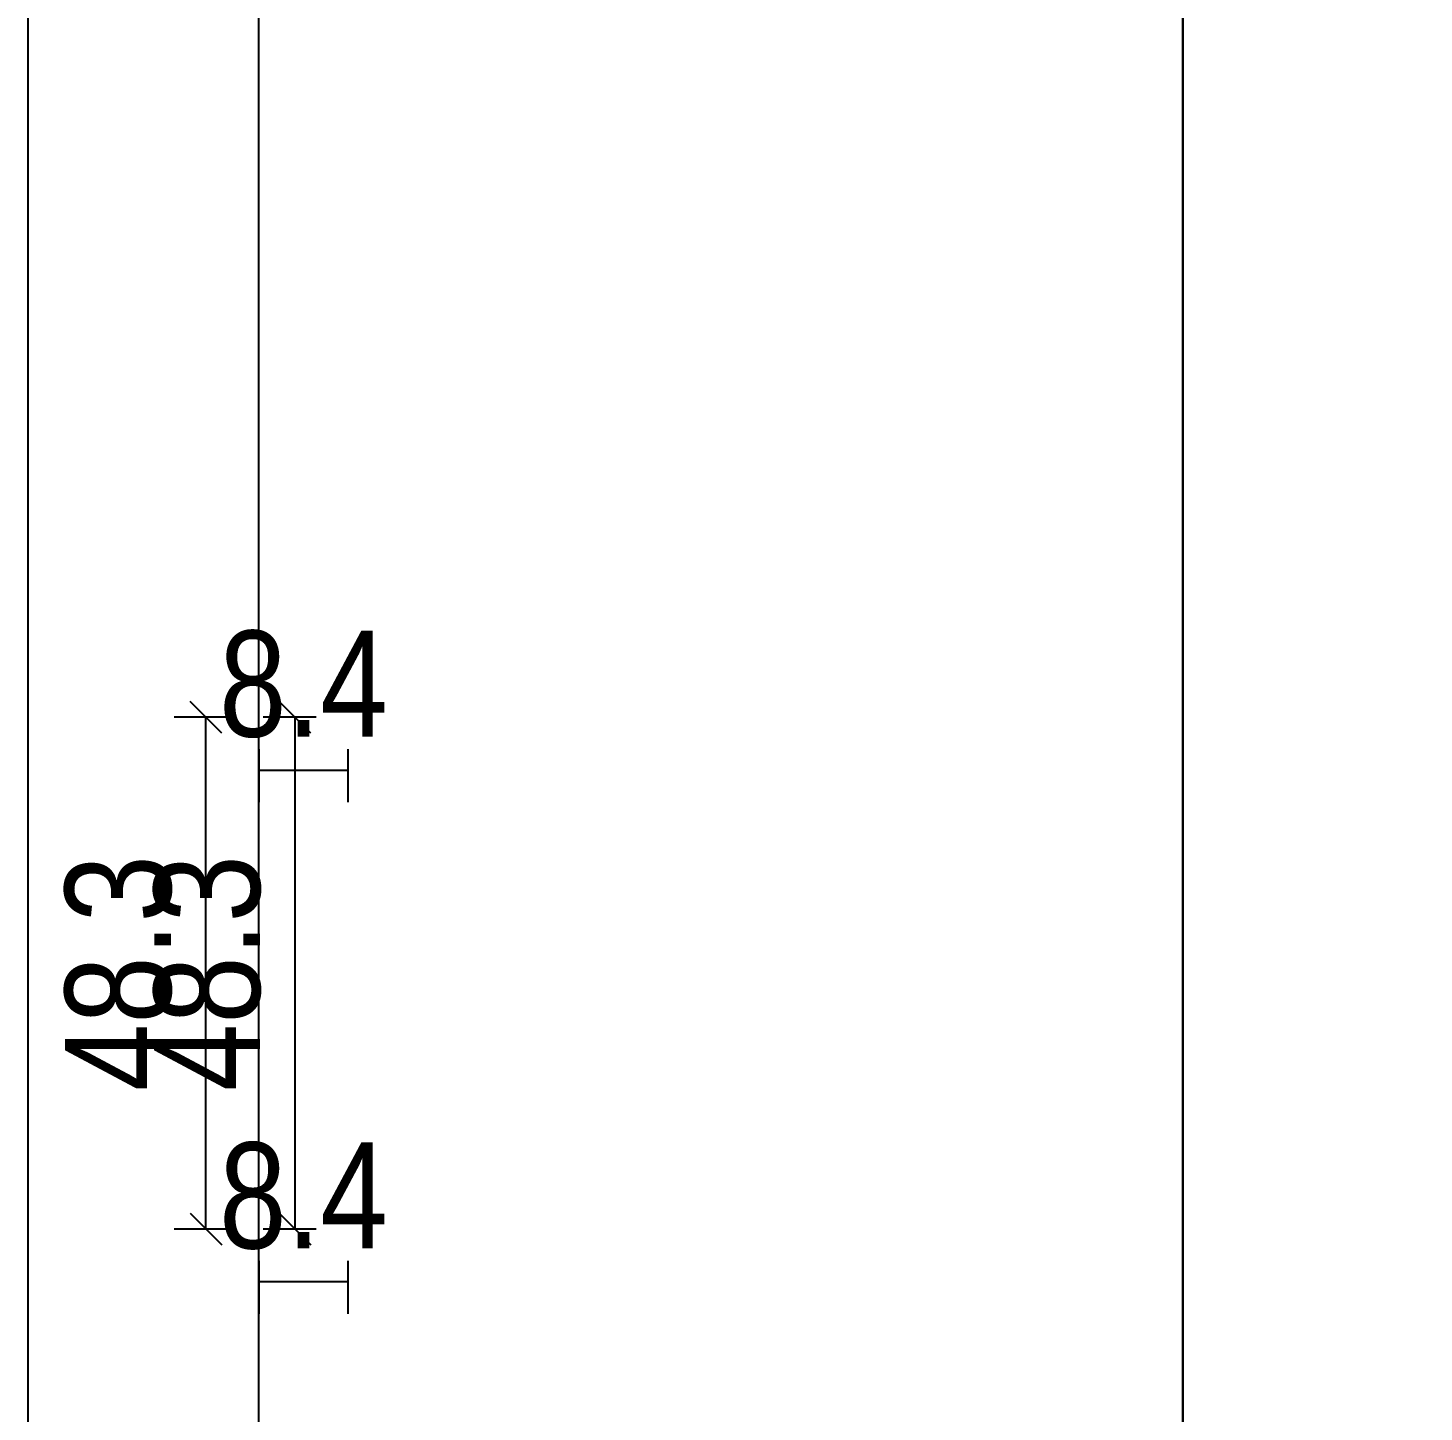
# Model space of a CAD drawing. Extents: x -40810 to 33675, y -2018 to 21213.
# Drawn here: x -19129.1 to -18997.3, y 8923.2 to 9053.8 of the extents above; entities that cross this region are included whole.
import ezdxf

# ---------------------------------------------------------------- set-up
doc = ezdxf.new("R2010")
doc.units = 0
doc.layers.get('0').update_dxf_attribs({"color": 1, "lineweight": 9})
for name, color, linetype in [('1', 5, 'Continuous'), ('COTA', 241, 'Continuous'), ('Nível', 160, 'Continuous')]:
    doc.layers.add(name, color=color, linetype=linetype)
doc.layers.add('CONCRETO', color=251, linetype='Continuous', lineweight=25)
doc.layers.add('PILAR_HACH', color=4, linetype='Continuous', lineweight=0)
doc.styles.add('COTA TECNICA', font='techl___.ttf', dxfattribs={"height": 10})
doc.dimstyles.new('PAINEL-NOVA', dxfattribs={"dimtxt": 10, "dimasz": 3, "dimexe": 3, "dimexo": 3, "dimgap": 3, "dimtad": 1, "dimdec": 1, "dimzin": 12, "dimdsep": 46, "dimtxsty": 'COTA TECNICA', "dimblk1": 'OBLIQUE', "dimblk2": 'OBLIQUE', "dimsah": 1, "dimcen": 0.9, "dimclrd": 4, "dimclre": 4, "dimclrt": 240, "dimadec": 1, "dimazin": 3, "dimtfac": 1, "dimtdec": 1, "dimtix": 1, "dimtmove": 0, "dimatfit": 3, "dimfxl": 1, "dimtolj": 1, "dimtzin": 12, "dimarcsym": 0})

# ---------------------------------------------------------------- blocks, each defined once
blk = doc.blocks.new('*D3301')
at = {"layer": 'COTA', "color": 4, "linetype": 'Continuous', "lineweight": -2, "ltscale": 30, "transparency": 16777216}
for p, q in [((-19107.27, 8937.45), (-19107.27, 8932.45)), ((-19098.87, 8937.45), (-19098.87, 8932.45)), ((-19098.87, 8935.45), (-19107.27, 8935.45))]:
    blk.add_line(p, q, dxfattribs=at)
at = {"layer": 'Defpoints', "color": 0, "linetype": 'Continuous', "ltscale": 30, "transparency": 16777216}
for p in [(-19107.27, 8940.45), (-19098.87, 8940.45), (-19107.27, 8935.45)]:
    blk.add_point(p, dxfattribs=at)
at = {"layer": 'COTA', "color": 240, "linetype": 'Continuous', "ltscale": 30, "transparency": 16777216, "insert": (-19103.07, 8943.55), "char_height": 10, "attachment_point": 5, "style": 'COTA TECNICA'}
blk.add_mtext('\\A1;8.4', dxfattribs=at)
blk = doc.blocks.new('_Oblique')
at = {"color": 0, "linetype": 'ByBlock', "lineweight": -2}
blk.add_line((-0.5, -0.5), (0.5, 0.5), dxfattribs=at)
blk = doc.blocks.new('*D3302')
at = {"layer": 'COTA', "color": 4, "linetype": 'Continuous', "lineweight": -2, "ltscale": 30, "transparency": 16777216}
for p, q in [((-19110.27, 8988.75), (-19115.27, 8988.75)), ((-19112.27, 8940.45), (-19112.27, 8988.75)), ((-19110.27, 8940.45), (-19115.27, 8940.45))]:
    blk.add_line(p, q, dxfattribs=at)
at = {"layer": 'Defpoints', "color": 0, "linetype": 'Continuous', "ltscale": 30, "transparency": 16777216}
for p in [(-19112.27, 8988.75), (-19107.27, 8988.75), (-19107.27, 8940.45)]:
    blk.add_point(p, dxfattribs=at)
at = {"layer": 'COTA', "color": 4, "linetype": 'Continuous', "lineweight": -2, "ltscale": 30, "transparency": 16777216, "xscale": 3, "yscale": 3, "zscale": 3}
for p, rotation in [((-19112.27, 8988.75), 90), ((-19112.27, 8940.45), 270)]:
    blk.add_blockref('_Oblique', p, dxfattribs=dict(at, rotation=rotation))
at = {"layer": 'COTA', "color": 240, "linetype": 'Continuous', "ltscale": 30, "transparency": 16777216, "insert": (-19120.51, 8964.6), "char_height": 10, "attachment_point": 5, "rotation": 90, "style": 'COTA TECNICA'}
blk.add_mtext('\\A1;48.3', dxfattribs=at)
blk = doc.blocks.new('*D3303')
at = {"layer": 'COTA', "color": 4, "linetype": 'Continuous', "lineweight": -2, "ltscale": 30, "transparency": 16777216}
for p, q in [((-19107.27, 8985.75), (-19107.27, 8980.75)), ((-19098.87, 8985.75), (-19098.87, 8980.75)), ((-19107.27, 8983.75), (-19098.87, 8983.75))]:
    blk.add_line(p, q, dxfattribs=at)
at = {"layer": 'Defpoints', "color": 0, "linetype": 'Continuous', "ltscale": 30, "transparency": 16777216}
for p in [(-19107.27, 8988.75), (-19098.87, 8988.75), (-19098.87, 8983.75)]:
    blk.add_point(p, dxfattribs=at)
at = {"layer": 'COTA', "color": 240, "linetype": 'Continuous', "ltscale": 30, "transparency": 16777216, "insert": (-19103.07, 8991.85), "char_height": 10, "attachment_point": 5, "style": 'COTA TECNICA'}
blk.add_mtext('\\A1;8.4', dxfattribs=at)
blk = doc.blocks.new('*D3304')
at = {"layer": 'COTA', "color": 4, "linetype": 'Continuous', "lineweight": -2, "ltscale": 30, "transparency": 16777216}
for p, q in [((-19101.87, 8988.75), (-19106.87, 8988.75)), ((-19103.87, 8988.75), (-19103.87, 8940.45)), ((-19101.87, 8940.45), (-19106.87, 8940.45))]:
    blk.add_line(p, q, dxfattribs=at)
at = {"layer": 'Defpoints', "color": 0, "linetype": 'Continuous', "ltscale": 30, "transparency": 16777216}
for p in [(-19098.87, 8988.75), (-19103.87, 8940.45), (-19098.87, 8940.45)]:
    blk.add_point(p, dxfattribs=at)
at = {"layer": 'COTA', "color": 4, "linetype": 'Continuous', "lineweight": -2, "ltscale": 30, "transparency": 16777216, "xscale": 3, "yscale": 3, "zscale": 3}
for p, rotation in [((-19103.87, 8988.75), 90), ((-19103.87, 8940.45), 270)]:
    blk.add_blockref('_Oblique', p, dxfattribs=dict(at, rotation=rotation))
at = {"layer": 'COTA', "color": 240, "linetype": 'Continuous', "ltscale": 30, "transparency": 16777216, "insert": (-19112.11, 8964.6), "char_height": 10, "attachment_point": 5, "rotation": 90, "style": 'COTA TECNICA'}
blk.add_mtext('\\A1;48.3', dxfattribs=at)
blk = doc.blocks.new('*D3328')
at = {"layer": 'COTA', "color": 4, "linetype": 'Continuous', "lineweight": -2, "ltscale": 30, "transparency": 16777216}
for p, q in [((-19107.27, 8937.45), (-19107.27, 8932.45)), ((-19098.87, 8937.45), (-19098.87, 8932.45)), ((-19098.87, 8935.45), (-19107.27, 8935.45))]:
    blk.add_line(p, q, dxfattribs=at)
at = {"layer": 'Defpoints', "color": 0, "linetype": 'Continuous', "ltscale": 30, "transparency": 16777216}
for p in [(-19107.27, 8940.45), (-19098.87, 8940.45), (-19107.27, 8935.45)]:
    blk.add_point(p, dxfattribs=at)
at = {"layer": 'COTA', "color": 240, "linetype": 'Continuous', "ltscale": 30, "transparency": 16777216, "insert": (-19103.07, 8943.55), "char_height": 10, "attachment_point": 5, "style": 'COTA TECNICA'}
blk.add_mtext('\\A1;8.4', dxfattribs=at)
blk = doc.blocks.new('*D3329')
at = {"layer": 'COTA', "color": 4, "linetype": 'Continuous', "lineweight": -2, "ltscale": 30, "transparency": 16777216}
for p, q in [((-19110.27, 8988.75), (-19115.27, 8988.75)), ((-19112.27, 8940.45), (-19112.27, 8988.75)), ((-19110.27, 8940.45), (-19115.27, 8940.45))]:
    blk.add_line(p, q, dxfattribs=at)
at = {"layer": 'Defpoints', "color": 0, "linetype": 'Continuous', "ltscale": 30, "transparency": 16777216}
for p in [(-19112.27, 8988.75), (-19107.27, 8988.75), (-19107.27, 8940.45)]:
    blk.add_point(p, dxfattribs=at)
at = {"layer": 'COTA', "color": 4, "linetype": 'Continuous', "lineweight": -2, "ltscale": 30, "transparency": 16777216, "xscale": 3, "yscale": 3, "zscale": 3}
for p, rotation in [((-19112.27, 8988.75), 90), ((-19112.27, 8940.45), 270)]:
    blk.add_blockref('_Oblique', p, dxfattribs=dict(at, rotation=rotation))
at = {"layer": 'COTA', "color": 240, "linetype": 'Continuous', "ltscale": 30, "transparency": 16777216, "insert": (-19120.51, 8964.6), "char_height": 10, "attachment_point": 5, "rotation": 90, "style": 'COTA TECNICA'}
blk.add_mtext('\\A1;48.3', dxfattribs=at)
blk = doc.blocks.new('*D3330')
at = {"layer": 'COTA', "color": 4, "linetype": 'Continuous', "lineweight": -2, "ltscale": 30, "transparency": 16777216}
for p, q in [((-19107.27, 8985.75), (-19107.27, 8980.75)), ((-19098.87, 8985.75), (-19098.87, 8980.75)), ((-19107.27, 8983.75), (-19098.87, 8983.75))]:
    blk.add_line(p, q, dxfattribs=at)
at = {"layer": 'Defpoints', "color": 0, "linetype": 'Continuous', "ltscale": 30, "transparency": 16777216}
for p in [(-19107.27, 8988.75), (-19098.87, 8988.75), (-19098.87, 8983.75)]:
    blk.add_point(p, dxfattribs=at)
at = {"layer": 'COTA', "color": 240, "linetype": 'Continuous', "ltscale": 30, "transparency": 16777216, "insert": (-19103.07, 8991.85), "char_height": 10, "attachment_point": 5, "style": 'COTA TECNICA'}
blk.add_mtext('\\A1;8.4', dxfattribs=at)
blk = doc.blocks.new('*D3331')
at = {"layer": 'COTA', "color": 4, "linetype": 'Continuous', "lineweight": -2, "ltscale": 30, "transparency": 16777216}
for p, q in [((-19101.87, 8988.75), (-19106.87, 8988.75)), ((-19103.87, 8988.75), (-19103.87, 8940.45)), ((-19101.87, 8940.45), (-19106.87, 8940.45))]:
    blk.add_line(p, q, dxfattribs=at)
at = {"layer": 'Defpoints', "color": 0, "linetype": 'Continuous', "ltscale": 30, "transparency": 16777216}
for p in [(-19098.87, 8988.75), (-19103.87, 8940.45), (-19098.87, 8940.45)]:
    blk.add_point(p, dxfattribs=at)
at = {"layer": 'COTA', "color": 4, "linetype": 'Continuous', "lineweight": -2, "ltscale": 30, "transparency": 16777216, "xscale": 3, "yscale": 3, "zscale": 3}
for p, rotation in [((-19103.87, 8988.75), 90), ((-19103.87, 8940.45), 270)]:
    blk.add_blockref('_Oblique', p, dxfattribs=dict(at, rotation=rotation))
at = {"layer": 'COTA', "color": 240, "linetype": 'Continuous', "ltscale": 30, "transparency": 16777216, "insert": (-19112.11, 8964.6), "char_height": 10, "attachment_point": 5, "rotation": 90, "style": 'COTA TECNICA'}
blk.add_mtext('\\A1;48.3', dxfattribs=at)
blk = doc.blocks.new('*D3355')
at = {"layer": 'COTA', "color": 4, "linetype": 'Continuous', "lineweight": -2, "ltscale": 30, "transparency": 16777216}
for p, q in [((-19107.27, 8937.45), (-19107.27, 8932.45)), ((-19098.87, 8937.45), (-19098.87, 8932.45)), ((-19098.87, 8935.45), (-19107.27, 8935.45))]:
    blk.add_line(p, q, dxfattribs=at)
at = {"layer": 'Defpoints', "color": 0, "linetype": 'Continuous', "ltscale": 30, "transparency": 16777216}
for p in [(-19107.27, 8940.45), (-19098.87, 8940.45), (-19107.27, 8935.45)]:
    blk.add_point(p, dxfattribs=at)
at = {"layer": 'COTA', "color": 240, "linetype": 'Continuous', "ltscale": 30, "transparency": 16777216, "insert": (-19103.07, 8943.55), "char_height": 10, "attachment_point": 5, "style": 'COTA TECNICA'}
blk.add_mtext('\\A1;8.4', dxfattribs=at)
blk = doc.blocks.new('*D3356')
at = {"layer": 'COTA', "color": 4, "linetype": 'Continuous', "lineweight": -2, "ltscale": 30, "transparency": 16777216}
for p, q in [((-19110.27, 8988.75), (-19115.27, 8988.75)), ((-19112.27, 8940.45), (-19112.27, 8988.75)), ((-19110.27, 8940.45), (-19115.27, 8940.45))]:
    blk.add_line(p, q, dxfattribs=at)
at = {"layer": 'Defpoints', "color": 0, "linetype": 'Continuous', "ltscale": 30, "transparency": 16777216}
for p in [(-19112.27, 8988.75), (-19107.27, 8988.75), (-19107.27, 8940.45)]:
    blk.add_point(p, dxfattribs=at)
at = {"layer": 'COTA', "color": 4, "linetype": 'Continuous', "lineweight": -2, "ltscale": 30, "transparency": 16777216, "xscale": 3, "yscale": 3, "zscale": 3}
for p, rotation in [((-19112.27, 8988.75), 90), ((-19112.27, 8940.45), 270)]:
    blk.add_blockref('_Oblique', p, dxfattribs=dict(at, rotation=rotation))
at = {"layer": 'COTA', "color": 240, "linetype": 'Continuous', "ltscale": 30, "transparency": 16777216, "insert": (-19120.51, 8964.6), "char_height": 10, "attachment_point": 5, "rotation": 90, "style": 'COTA TECNICA'}
blk.add_mtext('\\A1;48.3', dxfattribs=at)
blk = doc.blocks.new('*D3357')
at = {"layer": 'COTA', "color": 4, "linetype": 'Continuous', "lineweight": -2, "ltscale": 30, "transparency": 16777216}
for p, q in [((-19107.27, 8985.75), (-19107.27, 8980.75)), ((-19098.87, 8985.75), (-19098.87, 8980.75)), ((-19107.27, 8983.75), (-19098.87, 8983.75))]:
    blk.add_line(p, q, dxfattribs=at)
at = {"layer": 'Defpoints', "color": 0, "linetype": 'Continuous', "ltscale": 30, "transparency": 16777216}
for p in [(-19107.27, 8988.75), (-19098.87, 8988.75), (-19098.87, 8983.75)]:
    blk.add_point(p, dxfattribs=at)
at = {"layer": 'COTA', "color": 240, "linetype": 'Continuous', "ltscale": 30, "transparency": 16777216, "insert": (-19103.07, 8991.85), "char_height": 10, "attachment_point": 5, "style": 'COTA TECNICA'}
blk.add_mtext('\\A1;8.4', dxfattribs=at)
blk = doc.blocks.new('*D3358')
at = {"layer": 'COTA', "color": 4, "linetype": 'Continuous', "lineweight": -2, "ltscale": 30, "transparency": 16777216}
for p, q in [((-19101.87, 8988.75), (-19106.87, 8988.75)), ((-19103.87, 8988.75), (-19103.87, 8940.45)), ((-19101.87, 8940.45), (-19106.87, 8940.45))]:
    blk.add_line(p, q, dxfattribs=at)
at = {"layer": 'Defpoints', "color": 0, "linetype": 'Continuous', "ltscale": 30, "transparency": 16777216}
for p in [(-19098.87, 8988.75), (-19103.87, 8940.45), (-19098.87, 8940.45)]:
    blk.add_point(p, dxfattribs=at)
at = {"layer": 'COTA', "color": 4, "linetype": 'Continuous', "lineweight": -2, "ltscale": 30, "transparency": 16777216, "xscale": 3, "yscale": 3, "zscale": 3}
for p, rotation in [((-19103.87, 8988.75), 90), ((-19103.87, 8940.45), 270)]:
    blk.add_blockref('_Oblique', p, dxfattribs=dict(at, rotation=rotation))
at = {"layer": 'COTA', "color": 240, "linetype": 'Continuous', "ltscale": 30, "transparency": 16777216, "insert": (-19112.11, 8964.6), "char_height": 10, "attachment_point": 5, "rotation": 90, "style": 'COTA TECNICA'}
blk.add_mtext('\\A1;48.3', dxfattribs=at)
blk = doc.blocks.new('*D3382')
at = {"layer": 'COTA', "color": 4, "linetype": 'Continuous', "lineweight": -2, "ltscale": 30, "transparency": 16777216}
for p, q in [((-19107.27, 8937.45), (-19107.27, 8932.45)), ((-19098.87, 8937.45), (-19098.87, 8932.45)), ((-19098.87, 8935.45), (-19107.27, 8935.45))]:
    blk.add_line(p, q, dxfattribs=at)
at = {"layer": 'Defpoints', "color": 0, "linetype": 'Continuous', "ltscale": 30, "transparency": 16777216}
for p in [(-19107.27, 8940.45), (-19098.87, 8940.45), (-19107.27, 8935.45)]:
    blk.add_point(p, dxfattribs=at)
at = {"layer": 'COTA', "color": 240, "linetype": 'Continuous', "ltscale": 30, "transparency": 16777216, "insert": (-19103.07, 8943.55), "char_height": 10, "attachment_point": 5, "style": 'COTA TECNICA'}
blk.add_mtext('\\A1;8.4', dxfattribs=at)
blk = doc.blocks.new('*D3383')
at = {"layer": 'COTA', "color": 4, "linetype": 'Continuous', "lineweight": -2, "ltscale": 30, "transparency": 16777216}
for p, q in [((-19110.27, 8988.75), (-19115.27, 8988.75)), ((-19112.27, 8940.45), (-19112.27, 8988.75)), ((-19110.27, 8940.45), (-19115.27, 8940.45))]:
    blk.add_line(p, q, dxfattribs=at)
at = {"layer": 'Defpoints', "color": 0, "linetype": 'Continuous', "ltscale": 30, "transparency": 16777216}
for p in [(-19112.27, 8988.75), (-19107.27, 8988.75), (-19107.27, 8940.45)]:
    blk.add_point(p, dxfattribs=at)
at = {"layer": 'COTA', "color": 4, "linetype": 'Continuous', "lineweight": -2, "ltscale": 30, "transparency": 16777216, "xscale": 3, "yscale": 3, "zscale": 3}
for p, rotation in [((-19112.27, 8988.75), 90), ((-19112.27, 8940.45), 270)]:
    blk.add_blockref('_Oblique', p, dxfattribs=dict(at, rotation=rotation))
at = {"layer": 'COTA', "color": 240, "linetype": 'Continuous', "ltscale": 30, "transparency": 16777216, "insert": (-19120.51, 8964.6), "char_height": 10, "attachment_point": 5, "rotation": 90, "style": 'COTA TECNICA'}
blk.add_mtext('\\A1;48.3', dxfattribs=at)
blk = doc.blocks.new('*D3384')
at = {"layer": 'COTA', "color": 4, "linetype": 'Continuous', "lineweight": -2, "ltscale": 30, "transparency": 16777216}
for p, q in [((-19107.27, 8985.75), (-19107.27, 8980.75)), ((-19098.87, 8985.75), (-19098.87, 8980.75)), ((-19107.27, 8983.75), (-19098.87, 8983.75))]:
    blk.add_line(p, q, dxfattribs=at)
at = {"layer": 'Defpoints', "color": 0, "linetype": 'Continuous', "ltscale": 30, "transparency": 16777216}
for p in [(-19107.27, 8988.75), (-19098.87, 8988.75), (-19098.87, 8983.75)]:
    blk.add_point(p, dxfattribs=at)
at = {"layer": 'COTA', "color": 240, "linetype": 'Continuous', "ltscale": 30, "transparency": 16777216, "insert": (-19103.07, 8991.85), "char_height": 10, "attachment_point": 5, "style": 'COTA TECNICA'}
blk.add_mtext('\\A1;8.4', dxfattribs=at)
blk = doc.blocks.new('*D3385')
at = {"layer": 'COTA', "color": 4, "linetype": 'Continuous', "lineweight": -2, "ltscale": 30, "transparency": 16777216}
for p, q in [((-19101.87, 8988.75), (-19106.87, 8988.75)), ((-19103.87, 8988.75), (-19103.87, 8940.45)), ((-19101.87, 8940.45), (-19106.87, 8940.45))]:
    blk.add_line(p, q, dxfattribs=at)
at = {"layer": 'Defpoints', "color": 0, "linetype": 'Continuous', "ltscale": 30, "transparency": 16777216}
for p in [(-19098.87, 8988.75), (-19103.87, 8940.45), (-19098.87, 8940.45)]:
    blk.add_point(p, dxfattribs=at)
at = {"layer": 'COTA', "color": 4, "linetype": 'Continuous', "lineweight": -2, "ltscale": 30, "transparency": 16777216, "xscale": 3, "yscale": 3, "zscale": 3}
for p, rotation in [((-19103.87, 8988.75), 90), ((-19103.87, 8940.45), 270)]:
    blk.add_blockref('_Oblique', p, dxfattribs=dict(at, rotation=rotation))
at = {"layer": 'COTA', "color": 240, "linetype": 'Continuous', "ltscale": 30, "transparency": 16777216, "insert": (-19112.11, 8964.6), "char_height": 10, "attachment_point": 5, "rotation": 90, "style": 'COTA TECNICA'}
blk.add_mtext('\\A1;48.3', dxfattribs=at)
blk = doc.blocks.new('*D3409')
at = {"layer": 'COTA', "color": 4, "linetype": 'Continuous', "lineweight": -2, "ltscale": 30, "transparency": 16777216}
for p, q in [((-19107.27, 8937.45), (-19107.27, 8932.45)), ((-19098.87, 8937.45), (-19098.87, 8932.45)), ((-19098.87, 8935.45), (-19107.27, 8935.45))]:
    blk.add_line(p, q, dxfattribs=at)
at = {"layer": 'Defpoints', "color": 0, "linetype": 'Continuous', "ltscale": 30, "transparency": 16777216}
for p in [(-19107.27, 8940.45), (-19098.87, 8940.45), (-19107.27, 8935.45)]:
    blk.add_point(p, dxfattribs=at)
at = {"layer": 'COTA', "color": 240, "linetype": 'Continuous', "ltscale": 30, "transparency": 16777216, "insert": (-19103.07, 8943.55), "char_height": 10, "attachment_point": 5, "style": 'COTA TECNICA'}
blk.add_mtext('\\A1;8.4', dxfattribs=at)
blk = doc.blocks.new('*D3410')
at = {"layer": 'COTA', "color": 4, "linetype": 'Continuous', "lineweight": -2, "ltscale": 30, "transparency": 16777216}
for p, q in [((-19110.27, 8988.75), (-19115.27, 8988.75)), ((-19112.27, 8940.45), (-19112.27, 8988.75)), ((-19110.27, 8940.45), (-19115.27, 8940.45))]:
    blk.add_line(p, q, dxfattribs=at)
at = {"layer": 'Defpoints', "color": 0, "linetype": 'Continuous', "ltscale": 30, "transparency": 16777216}
for p in [(-19112.27, 8988.75), (-19107.27, 8988.75), (-19107.27, 8940.45)]:
    blk.add_point(p, dxfattribs=at)
at = {"layer": 'COTA', "color": 4, "linetype": 'Continuous', "lineweight": -2, "ltscale": 30, "transparency": 16777216, "xscale": 3, "yscale": 3, "zscale": 3}
for p, rotation in [((-19112.27, 8988.75), 90), ((-19112.27, 8940.45), 270)]:
    blk.add_blockref('_Oblique', p, dxfattribs=dict(at, rotation=rotation))
at = {"layer": 'COTA', "color": 240, "linetype": 'Continuous', "ltscale": 30, "transparency": 16777216, "insert": (-19120.51, 8964.6), "char_height": 10, "attachment_point": 5, "rotation": 90, "style": 'COTA TECNICA'}
blk.add_mtext('\\A1;48.3', dxfattribs=at)
blk = doc.blocks.new('*D3411')
at = {"layer": 'COTA', "color": 4, "linetype": 'Continuous', "lineweight": -2, "ltscale": 30, "transparency": 16777216}
for p, q in [((-19107.27, 8985.75), (-19107.27, 8980.75)), ((-19098.87, 8985.75), (-19098.87, 8980.75)), ((-19107.27, 8983.75), (-19098.87, 8983.75))]:
    blk.add_line(p, q, dxfattribs=at)
at = {"layer": 'Defpoints', "color": 0, "linetype": 'Continuous', "ltscale": 30, "transparency": 16777216}
for p in [(-19107.27, 8988.75), (-19098.87, 8988.75), (-19098.87, 8983.75)]:
    blk.add_point(p, dxfattribs=at)
at = {"layer": 'COTA', "color": 240, "linetype": 'Continuous', "ltscale": 30, "transparency": 16777216, "insert": (-19103.07, 8991.85), "char_height": 10, "attachment_point": 5, "style": 'COTA TECNICA'}
blk.add_mtext('\\A1;8.4', dxfattribs=at)
blk = doc.blocks.new('*D3412')
at = {"layer": 'COTA', "color": 4, "linetype": 'Continuous', "lineweight": -2, "ltscale": 30, "transparency": 16777216}
for p, q in [((-19101.87, 8988.75), (-19106.87, 8988.75)), ((-19103.87, 8988.75), (-19103.87, 8940.45)), ((-19101.87, 8940.45), (-19106.87, 8940.45))]:
    blk.add_line(p, q, dxfattribs=at)
at = {"layer": 'Defpoints', "color": 0, "linetype": 'Continuous', "ltscale": 30, "transparency": 16777216}
for p in [(-19098.87, 8988.75), (-19103.87, 8940.45), (-19098.87, 8940.45)]:
    blk.add_point(p, dxfattribs=at)
at = {"layer": 'COTA', "color": 4, "linetype": 'Continuous', "lineweight": -2, "ltscale": 30, "transparency": 16777216, "xscale": 3, "yscale": 3, "zscale": 3}
for p, rotation in [((-19103.87, 8988.75), 90), ((-19103.87, 8940.45), 270)]:
    blk.add_blockref('_Oblique', p, dxfattribs=dict(at, rotation=rotation))
at = {"layer": 'COTA', "color": 240, "linetype": 'Continuous', "ltscale": 30, "transparency": 16777216, "insert": (-19112.11, 8964.6), "char_height": 10, "attachment_point": 5, "rotation": 90, "style": 'COTA TECNICA'}
blk.add_mtext('\\A1;48.3', dxfattribs=at)
blk = doc.blocks.new('*D3436')
at = {"layer": 'COTA', "color": 4, "linetype": 'Continuous', "lineweight": -2, "ltscale": 30, "transparency": 16777216}
for p, q in [((-19107.27, 8937.45), (-19107.27, 8932.45)), ((-19098.87, 8937.45), (-19098.87, 8932.45)), ((-19098.87, 8935.45), (-19107.27, 8935.45))]:
    blk.add_line(p, q, dxfattribs=at)
at = {"layer": 'Defpoints', "color": 0, "linetype": 'Continuous', "ltscale": 30, "transparency": 16777216}
for p in [(-19107.27, 8940.45), (-19098.87, 8940.45), (-19107.27, 8935.45)]:
    blk.add_point(p, dxfattribs=at)
at = {"layer": 'COTA', "color": 240, "linetype": 'Continuous', "ltscale": 30, "transparency": 16777216, "insert": (-19103.07, 8943.55), "char_height": 10, "attachment_point": 5, "style": 'COTA TECNICA'}
blk.add_mtext('\\A1;8.4', dxfattribs=at)
blk = doc.blocks.new('*D3437')
at = {"layer": 'COTA', "color": 4, "linetype": 'Continuous', "lineweight": -2, "ltscale": 30, "transparency": 16777216}
for p, q in [((-19110.27, 8988.75), (-19115.27, 8988.75)), ((-19112.27, 8940.45), (-19112.27, 8988.75)), ((-19110.27, 8940.45), (-19115.27, 8940.45))]:
    blk.add_line(p, q, dxfattribs=at)
at = {"layer": 'Defpoints', "color": 0, "linetype": 'Continuous', "ltscale": 30, "transparency": 16777216}
for p in [(-19112.27, 8988.75), (-19107.27, 8988.75), (-19107.27, 8940.45)]:
    blk.add_point(p, dxfattribs=at)
at = {"layer": 'COTA', "color": 4, "linetype": 'Continuous', "lineweight": -2, "ltscale": 30, "transparency": 16777216, "xscale": 3, "yscale": 3, "zscale": 3}
for p, rotation in [((-19112.27, 8988.75), 90), ((-19112.27, 8940.45), 270)]:
    blk.add_blockref('_Oblique', p, dxfattribs=dict(at, rotation=rotation))
at = {"layer": 'COTA', "color": 240, "linetype": 'Continuous', "ltscale": 30, "transparency": 16777216, "insert": (-19120.51, 8964.6), "char_height": 10, "attachment_point": 5, "rotation": 90, "style": 'COTA TECNICA'}
blk.add_mtext('\\A1;48.3', dxfattribs=at)
blk = doc.blocks.new('*D3438')
at = {"layer": 'COTA', "color": 4, "linetype": 'Continuous', "lineweight": -2, "ltscale": 30, "transparency": 16777216}
for p, q in [((-19107.27, 8985.75), (-19107.27, 8980.75)), ((-19098.87, 8985.75), (-19098.87, 8980.75)), ((-19107.27, 8983.75), (-19098.87, 8983.75))]:
    blk.add_line(p, q, dxfattribs=at)
at = {"layer": 'Defpoints', "color": 0, "linetype": 'Continuous', "ltscale": 30, "transparency": 16777216}
for p in [(-19107.27, 8988.75), (-19098.87, 8988.75), (-19098.87, 8983.75)]:
    blk.add_point(p, dxfattribs=at)
at = {"layer": 'COTA', "color": 240, "linetype": 'Continuous', "ltscale": 30, "transparency": 16777216, "insert": (-19103.07, 8991.85), "char_height": 10, "attachment_point": 5, "style": 'COTA TECNICA'}
blk.add_mtext('\\A1;8.4', dxfattribs=at)
blk = doc.blocks.new('*D3439')
at = {"layer": 'COTA', "color": 4, "linetype": 'Continuous', "lineweight": -2, "ltscale": 30, "transparency": 16777216}
for p, q in [((-19101.87, 8988.75), (-19106.87, 8988.75)), ((-19103.87, 8988.75), (-19103.87, 8940.45)), ((-19101.87, 8940.45), (-19106.87, 8940.45))]:
    blk.add_line(p, q, dxfattribs=at)
at = {"layer": 'Defpoints', "color": 0, "linetype": 'Continuous', "ltscale": 30, "transparency": 16777216}
for p in [(-19098.87, 8988.75), (-19103.87, 8940.45), (-19098.87, 8940.45)]:
    blk.add_point(p, dxfattribs=at)
at = {"layer": 'COTA', "color": 4, "linetype": 'Continuous', "lineweight": -2, "ltscale": 30, "transparency": 16777216, "xscale": 3, "yscale": 3, "zscale": 3}
for p, rotation in [((-19103.87, 8988.75), 90), ((-19103.87, 8940.45), 270)]:
    blk.add_blockref('_Oblique', p, dxfattribs=dict(at, rotation=rotation))
at = {"layer": 'COTA', "color": 240, "linetype": 'Continuous', "ltscale": 30, "transparency": 16777216, "insert": (-19112.11, 8964.6), "char_height": 10, "attachment_point": 5, "rotation": 90, "style": 'COTA TECNICA'}
blk.add_mtext('\\A1;48.3', dxfattribs=at)
blk = doc.blocks.new('*D3463')
at = {"layer": 'COTA', "color": 4, "linetype": 'Continuous', "lineweight": -2, "ltscale": 30, "transparency": 16777216}
for p, q in [((-19107.27, 8937.45), (-19107.27, 8932.45)), ((-19098.87, 8937.45), (-19098.87, 8932.45)), ((-19098.87, 8935.45), (-19107.27, 8935.45))]:
    blk.add_line(p, q, dxfattribs=at)
at = {"layer": 'Defpoints', "color": 0, "linetype": 'Continuous', "ltscale": 30, "transparency": 16777216}
for p in [(-19107.27, 8940.45), (-19098.87, 8940.45), (-19107.27, 8935.45)]:
    blk.add_point(p, dxfattribs=at)
at = {"layer": 'COTA', "color": 240, "linetype": 'Continuous', "ltscale": 30, "transparency": 16777216, "insert": (-19103.07, 8943.55), "char_height": 10, "attachment_point": 5, "style": 'COTA TECNICA'}
blk.add_mtext('\\A1;8.4', dxfattribs=at)
blk = doc.blocks.new('*D3464')
at = {"layer": 'COTA', "color": 4, "linetype": 'Continuous', "lineweight": -2, "ltscale": 30, "transparency": 16777216}
for p, q in [((-19110.27, 8988.75), (-19115.27, 8988.75)), ((-19112.27, 8940.45), (-19112.27, 8988.75)), ((-19110.27, 8940.45), (-19115.27, 8940.45))]:
    blk.add_line(p, q, dxfattribs=at)
at = {"layer": 'Defpoints', "color": 0, "linetype": 'Continuous', "ltscale": 30, "transparency": 16777216}
for p in [(-19112.27, 8988.75), (-19107.27, 8988.75), (-19107.27, 8940.45)]:
    blk.add_point(p, dxfattribs=at)
at = {"layer": 'COTA', "color": 4, "linetype": 'Continuous', "lineweight": -2, "ltscale": 30, "transparency": 16777216, "xscale": 3, "yscale": 3, "zscale": 3}
for p, rotation in [((-19112.27, 8988.75), 90), ((-19112.27, 8940.45), 270)]:
    blk.add_blockref('_Oblique', p, dxfattribs=dict(at, rotation=rotation))
at = {"layer": 'COTA', "color": 240, "linetype": 'Continuous', "ltscale": 30, "transparency": 16777216, "insert": (-19120.51, 8964.6), "char_height": 10, "attachment_point": 5, "rotation": 90, "style": 'COTA TECNICA'}
blk.add_mtext('\\A1;48.3', dxfattribs=at)
blk = doc.blocks.new('*D3465')
at = {"layer": 'COTA', "color": 4, "linetype": 'Continuous', "lineweight": -2, "ltscale": 30, "transparency": 16777216}
for p, q in [((-19107.27, 8985.75), (-19107.27, 8980.75)), ((-19098.87, 8985.75), (-19098.87, 8980.75)), ((-19107.27, 8983.75), (-19098.87, 8983.75))]:
    blk.add_line(p, q, dxfattribs=at)
at = {"layer": 'Defpoints', "color": 0, "linetype": 'Continuous', "ltscale": 30, "transparency": 16777216}
for p in [(-19107.27, 8988.75), (-19098.87, 8988.75), (-19098.87, 8983.75)]:
    blk.add_point(p, dxfattribs=at)
at = {"layer": 'COTA', "color": 240, "linetype": 'Continuous', "ltscale": 30, "transparency": 16777216, "insert": (-19103.07, 8991.85), "char_height": 10, "attachment_point": 5, "style": 'COTA TECNICA'}
blk.add_mtext('\\A1;8.4', dxfattribs=at)
blk = doc.blocks.new('*D3466')
at = {"layer": 'COTA', "color": 4, "linetype": 'Continuous', "lineweight": -2, "ltscale": 30, "transparency": 16777216}
for p, q in [((-19101.87, 8988.75), (-19106.87, 8988.75)), ((-19103.87, 8988.75), (-19103.87, 8940.45)), ((-19101.87, 8940.45), (-19106.87, 8940.45))]:
    blk.add_line(p, q, dxfattribs=at)
at = {"layer": 'Defpoints', "color": 0, "linetype": 'Continuous', "ltscale": 30, "transparency": 16777216}
for p in [(-19098.87, 8988.75), (-19103.87, 8940.45), (-19098.87, 8940.45)]:
    blk.add_point(p, dxfattribs=at)
at = {"layer": 'COTA', "color": 4, "linetype": 'Continuous', "lineweight": -2, "ltscale": 30, "transparency": 16777216, "xscale": 3, "yscale": 3, "zscale": 3}
for p, rotation in [((-19103.87, 8988.75), 90), ((-19103.87, 8940.45), 270)]:
    blk.add_blockref('_Oblique', p, dxfattribs=dict(at, rotation=rotation))
at = {"layer": 'COTA', "color": 240, "linetype": 'Continuous', "ltscale": 30, "transparency": 16777216, "insert": (-19112.11, 8964.6), "char_height": 10, "attachment_point": 5, "rotation": 90, "style": 'COTA TECNICA'}
blk.add_mtext('\\A1;48.3', dxfattribs=at)
blk = doc.blocks.new('*D3490')
at = {"layer": 'COTA', "color": 4, "linetype": 'Continuous', "lineweight": -2, "ltscale": 30, "transparency": 16777216}
for p, q in [((-19107.27, 8937.45), (-19107.27, 8932.45)), ((-19098.87, 8937.45), (-19098.87, 8932.45)), ((-19098.87, 8935.45), (-19107.27, 8935.45))]:
    blk.add_line(p, q, dxfattribs=at)
at = {"layer": 'Defpoints', "color": 0, "linetype": 'Continuous', "ltscale": 30, "transparency": 16777216}
for p in [(-19107.27, 8940.45), (-19098.87, 8940.45), (-19107.27, 8935.45)]:
    blk.add_point(p, dxfattribs=at)
at = {"layer": 'COTA', "color": 240, "linetype": 'Continuous', "ltscale": 30, "transparency": 16777216, "insert": (-19103.07, 8943.55), "char_height": 10, "attachment_point": 5, "style": 'COTA TECNICA'}
blk.add_mtext('\\A1;8.4', dxfattribs=at)
blk = doc.blocks.new('*D3491')
at = {"layer": 'COTA', "color": 4, "linetype": 'Continuous', "lineweight": -2, "ltscale": 30, "transparency": 16777216}
for p, q in [((-19110.27, 8988.75), (-19115.27, 8988.75)), ((-19112.27, 8940.45), (-19112.27, 8988.75)), ((-19110.27, 8940.45), (-19115.27, 8940.45))]:
    blk.add_line(p, q, dxfattribs=at)
at = {"layer": 'Defpoints', "color": 0, "linetype": 'Continuous', "ltscale": 30, "transparency": 16777216}
for p in [(-19112.27, 8988.75), (-19107.27, 8988.75), (-19107.27, 8940.45)]:
    blk.add_point(p, dxfattribs=at)
at = {"layer": 'COTA', "color": 4, "linetype": 'Continuous', "lineweight": -2, "ltscale": 30, "transparency": 16777216, "xscale": 3, "yscale": 3, "zscale": 3}
for p, rotation in [((-19112.27, 8988.75), 90), ((-19112.27, 8940.45), 270)]:
    blk.add_blockref('_Oblique', p, dxfattribs=dict(at, rotation=rotation))
at = {"layer": 'COTA', "color": 240, "linetype": 'Continuous', "ltscale": 30, "transparency": 16777216, "insert": (-19120.51, 8964.6), "char_height": 10, "attachment_point": 5, "rotation": 90, "style": 'COTA TECNICA'}
blk.add_mtext('\\A1;48.3', dxfattribs=at)
blk = doc.blocks.new('*D3492')
at = {"layer": 'COTA', "color": 4, "linetype": 'Continuous', "lineweight": -2, "ltscale": 30, "transparency": 16777216}
for p, q in [((-19107.27, 8985.75), (-19107.27, 8980.75)), ((-19098.87, 8985.75), (-19098.87, 8980.75)), ((-19107.27, 8983.75), (-19098.87, 8983.75))]:
    blk.add_line(p, q, dxfattribs=at)
at = {"layer": 'Defpoints', "color": 0, "linetype": 'Continuous', "ltscale": 30, "transparency": 16777216}
for p in [(-19107.27, 8988.75), (-19098.87, 8988.75), (-19098.87, 8983.75)]:
    blk.add_point(p, dxfattribs=at)
at = {"layer": 'COTA', "color": 240, "linetype": 'Continuous', "ltscale": 30, "transparency": 16777216, "insert": (-19103.07, 8991.85), "char_height": 10, "attachment_point": 5, "style": 'COTA TECNICA'}
blk.add_mtext('\\A1;8.4', dxfattribs=at)
blk = doc.blocks.new('*D3493')
at = {"layer": 'COTA', "color": 4, "linetype": 'Continuous', "lineweight": -2, "ltscale": 30, "transparency": 16777216}
for p, q in [((-19101.87, 8988.75), (-19106.87, 8988.75)), ((-19103.87, 8988.75), (-19103.87, 8940.45)), ((-19101.87, 8940.45), (-19106.87, 8940.45))]:
    blk.add_line(p, q, dxfattribs=at)
at = {"layer": 'Defpoints', "color": 0, "linetype": 'Continuous', "ltscale": 30, "transparency": 16777216}
for p in [(-19098.87, 8988.75), (-19103.87, 8940.45), (-19098.87, 8940.45)]:
    blk.add_point(p, dxfattribs=at)
at = {"layer": 'COTA', "color": 4, "linetype": 'Continuous', "lineweight": -2, "ltscale": 30, "transparency": 16777216, "xscale": 3, "yscale": 3, "zscale": 3}
for p, rotation in [((-19103.87, 8988.75), 90), ((-19103.87, 8940.45), 270)]:
    blk.add_blockref('_Oblique', p, dxfattribs=dict(at, rotation=rotation))
at = {"layer": 'COTA', "color": 240, "linetype": 'Continuous', "ltscale": 30, "transparency": 16777216, "insert": (-19112.11, 8964.6), "char_height": 10, "attachment_point": 5, "rotation": 90, "style": 'COTA TECNICA'}
blk.add_mtext('\\A1;48.3', dxfattribs=at)

msp = doc.modelspace()

# ---------------------------------------------------------------- linework, layer by layer
at = {"layer": '1'}
for points in [[(-18876.725, 8776.826), (-18876.725, 9373.8), (-19129.075, 9373.8), (-19129.075, 8778.05)], [(-19020.075, 9070.068), (-19020.075, 8799.05)]]:
    msp.add_lwpolyline(points, dxfattribs=at)
at = {"layer": 'CONCRETO', "linetype": 'Continuous', "ltscale": 30}
msp.add_lwpolyline([(-19107.271, 8576.455), (-19107.271, 9172.255)], dxfattribs=at)
msp.add_lwpolyline([(-19107.271, 8576.455), (-19107.271, 9172.255)], dxfattribs=at)
msp.add_lwpolyline([(-19107.271, 8576.455), (-19107.271, 9172.255)], dxfattribs=at)
msp.add_lwpolyline([(-19107.271, 8576.455), (-19107.271, 9172.255)], dxfattribs=at)
msp.add_lwpolyline([(-19107.271, 8576.455), (-19107.271, 9172.255)], dxfattribs=at)
msp.add_lwpolyline([(-19107.271, 8576.455), (-19107.271, 9172.255)], dxfattribs=at)
msp.add_lwpolyline([(-19107.271, 8576.455), (-19107.271, 9172.255)], dxfattribs=at)
msp.add_lwpolyline([(-19107.271, 8576.455), (-19107.271, 9172.255)], dxfattribs=at)
at = {"layer": 'Nível', "linetype": 'Continuous', "ltscale": 30}
msp.add_lwpolyline([(-19020.075, 9070.068), (-19020.075, 9259.068), (-18995.075, 9259.068), (-18995.075, 9070.068), (-18995.075, 8799.05), (-18995.075, 8778.05), (-18876.725, 8778.05), (-18876.725, 9373.8), (-19129.075, 9373.8), (-19129.075, 8778.05), (-19020.075, 8778.05), (-19020.075, 8799.05)], close=True, dxfattribs=at)
at = {"layer": 'PILAR_HACH', "color": 2}
msp.add_lwpolyline([(-19020.075, 9259.068), (-18995.075, 9259.068), (-18995.075, 9070.068), (-18995.075, 8799.05), (-18995.075, 8778.05), (-18876.725, 8778.05), (-18876.725, 9373.8), (-19129.075, 9373.8), (-19129.075, 8778.05), (-19020.075, 8778.05), (-19020.075, 8799.05), (-19020.075, 9070.068)], close=True, dxfattribs=at)

# ---------------------------------------------------------------- dimensions: what is measured, and where the dimension line sits
at = {"layer": 'COTA', "linetype": 'Continuous', "ltscale": 30}
for base, p1, p2, picture, middle in [((-19098.871, 8983.755), (-19107.271, 8988.755), (-19098.871, 8988.755), '*D3303', (-19103.071, 8991.85)), ((-19098.871, 8983.755), (-19107.271, 8988.755), (-19098.871, 8988.755), '*D3330', (-19103.071, 8991.85)), ((-19098.871, 8983.755), (-19107.271, 8988.755), (-19098.871, 8988.755), '*D3357', (-19103.071, 8991.85)), ((-19098.871, 8983.755), (-19107.271, 8988.755), (-19098.871, 8988.755), '*D3384', (-19103.071, 8991.85)), ((-19098.871, 8983.755), (-19107.271, 8988.755), (-19098.871, 8988.755), '*D3411', (-19103.071, 8991.85)), ((-19098.871, 8983.755), (-19107.271, 8988.755), (-19098.871, 8988.755), '*D3438', (-19103.071, 8991.85)), ((-19098.871, 8983.755), (-19107.271, 8988.755), (-19098.871, 8988.755), '*D3465', (-19103.071, 8991.85)), ((-19098.871, 8983.755), (-19107.271, 8988.755), (-19098.871, 8988.755), '*D3492', (-19103.071, 8991.85)), ((-19107.271, 8935.455), (-19098.871, 8940.455), (-19107.271, 8940.455), '*D3301', (-19103.071, 8943.55)), ((-19107.271, 8935.455), (-19098.871, 8940.455), (-19107.271, 8940.455), '*D3328', (-19103.071, 8943.55)), ((-19107.271, 8935.455), (-19098.871, 8940.455), (-19107.271, 8940.455), '*D3355', (-19103.071, 8943.55)), ((-19107.271, 8935.455), (-19098.871, 8940.455), (-19107.271, 8940.455), '*D3382', (-19103.071, 8943.55)), ((-19107.271, 8935.455), (-19098.871, 8940.455), (-19107.271, 8940.455), '*D3409', (-19103.071, 8943.55)), ((-19107.271, 8935.455), (-19098.871, 8940.455), (-19107.271, 8940.455), '*D3436', (-19103.071, 8943.55)), ((-19107.271, 8935.455), (-19098.871, 8940.455), (-19107.271, 8940.455), '*D3463', (-19103.071, 8943.55)), ((-19107.271, 8935.455), (-19098.871, 8940.455), (-19107.271, 8940.455), '*D3490', (-19103.071, 8943.55))]:
    dim = msp.add_linear_dim(base=base, p1=p1, p2=p2, dimstyle='PAINEL-NOVA', dxfattribs=at)
    dim.commit()
    dim.dimension.update_dxf_attribs({"geometry": picture, "text_midpoint": middle})
for base, p1, p2, picture, middle in [((-19112.271, 8988.755), (-19107.271, 8940.455), (-19107.271, 8988.755), '*D3302', (-19120.512, 8964.605)), ((-19112.271, 8988.755), (-19107.271, 8940.455), (-19107.271, 8988.755), '*D3329', (-19120.512, 8964.605)), ((-19112.271, 8988.755), (-19107.271, 8940.455), (-19107.271, 8988.755), '*D3356', (-19120.512, 8964.605)), ((-19112.271, 8988.755), (-19107.271, 8940.455), (-19107.271, 8988.755), '*D3383', (-19120.512, 8964.605)), ((-19112.271, 8988.755), (-19107.271, 8940.455), (-19107.271, 8988.755), '*D3410', (-19120.512, 8964.605)), ((-19112.271, 8988.755), (-19107.271, 8940.455), (-19107.271, 8988.755), '*D3437', (-19120.512, 8964.605)), ((-19112.271, 8988.755), (-19107.271, 8940.455), (-19107.271, 8988.755), '*D3464', (-19120.512, 8964.605)), ((-19112.271, 8988.755), (-19107.271, 8940.455), (-19107.271, 8988.755), '*D3491', (-19120.512, 8964.605)), ((-19103.871, 8940.455), (-19098.871, 8988.755), (-19098.871, 8940.455), '*D3304', (-19112.112, 8964.605)), ((-19103.871, 8940.455), (-19098.871, 8988.755), (-19098.871, 8940.455), '*D3331', (-19112.112, 8964.605)), ((-19103.871, 8940.455), (-19098.871, 8988.755), (-19098.871, 8940.455), '*D3358', (-19112.112, 8964.605)), ((-19103.871, 8940.455), (-19098.871, 8988.755), (-19098.871, 8940.455), '*D3385', (-19112.112, 8964.605)), ((-19103.871, 8940.455), (-19098.871, 8988.755), (-19098.871, 8940.455), '*D3412', (-19112.112, 8964.605)), ((-19103.871, 8940.455), (-19098.871, 8988.755), (-19098.871, 8940.455), '*D3439', (-19112.112, 8964.605)), ((-19103.871, 8940.455), (-19098.871, 8988.755), (-19098.871, 8940.455), '*D3466', (-19112.112, 8964.605)), ((-19103.871, 8940.455), (-19098.871, 8988.755), (-19098.871, 8940.455), '*D3493', (-19112.112, 8964.605))]:
    dim = msp.add_linear_dim(base=base, p1=p1, p2=p2, angle=90, dimstyle='PAINEL-NOVA', dxfattribs=at)
    dim.commit()
    dim.dimension.update_dxf_attribs({"geometry": picture, "text_midpoint": middle})

doc.saveas('drawing.dxf')
